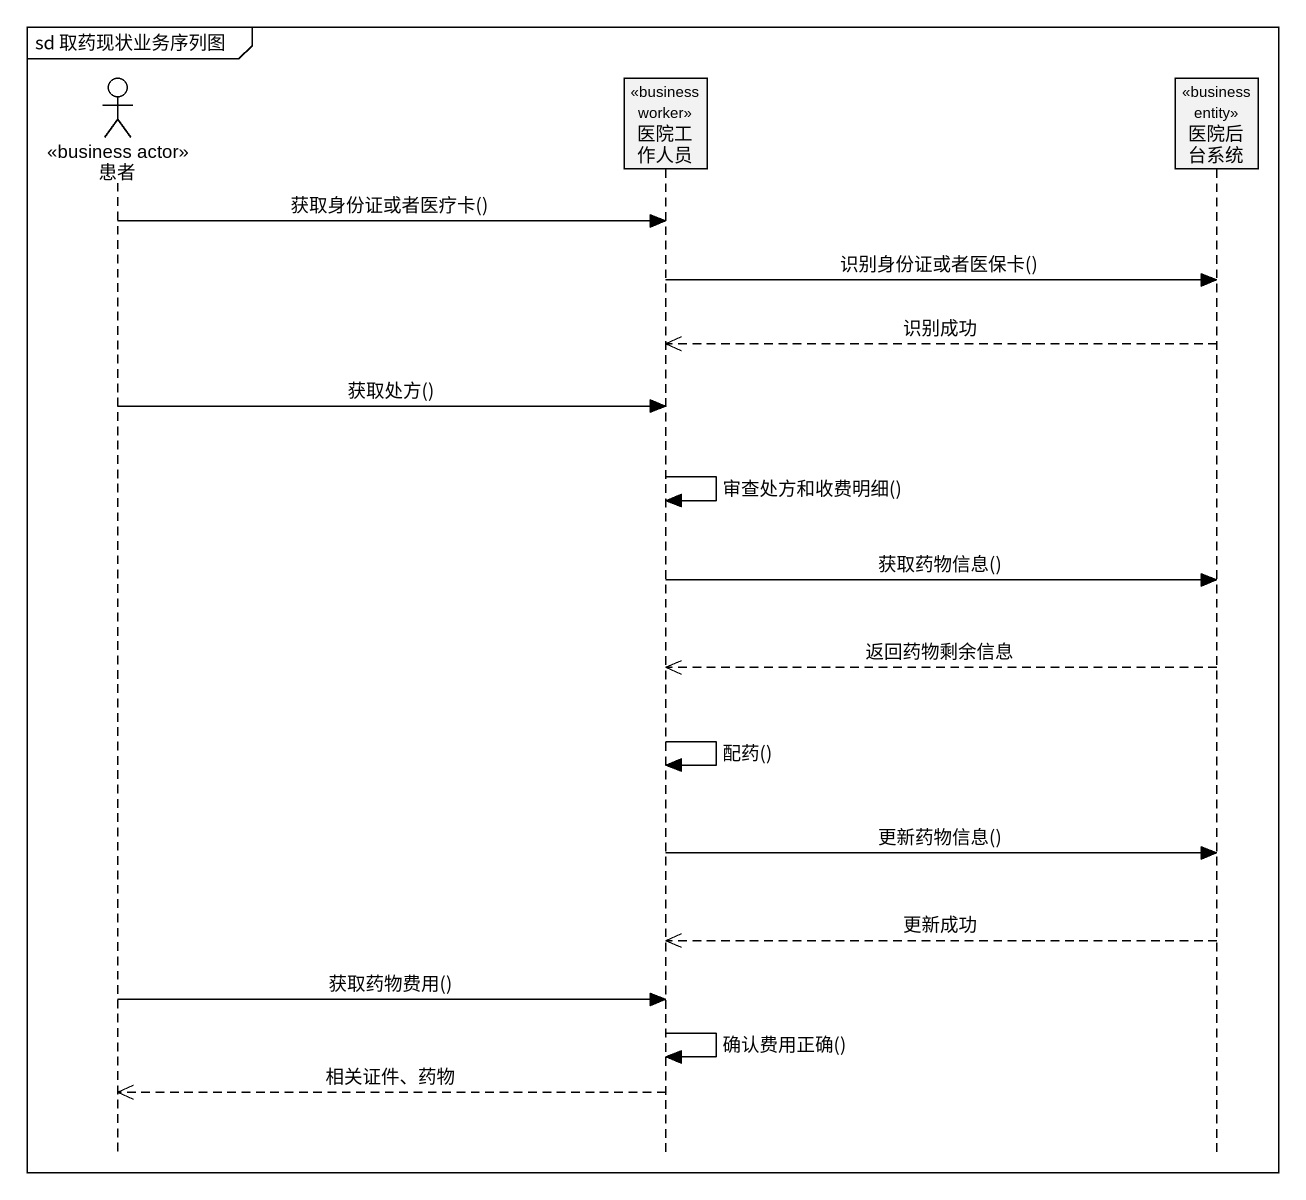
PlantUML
@startuml
mainframe sd 取药现状业务序列图
hide footbox
actor 患者 <<business actor>>
participant 医院工作人员 <<business worker>>
participant 医院后台系统 <<business entity>>

患者 -> 医院工作人员 : 获取身份证或者医疗卡()
医院工作人员 -> 医院后台系统 : 识别身份证或者医保卡()
医院后台系统 -->> 医院工作人员 : 识别成功
患者 -> 医院工作人员 : 获取处方()
医院工作人员 -> 医院工作人员 : 审查处方和收费明细()
医院工作人员 -> 医院后台系统 : 获取药物信息()
医院后台系统 -->> 医院工作人员 : 返回药物剩余信息
医院工作人员 -> 医院工作人员 : 配药()
医院工作人员 -> 医院后台系统 : 更新药物信息()
医院后台系统 -->> 医院工作人员 : 更新成功
患者 -> 医院工作人员 : 获取药物费用()
医院工作人员 -> 医院工作人员 : 确认费用正确()
医院工作人员 -->> 患者 : 相关证件、药物
@enduml
